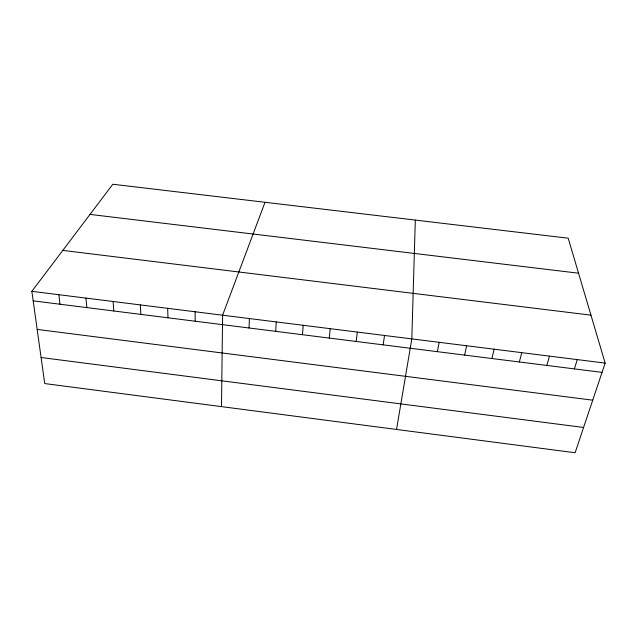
<?xml version="1.0" encoding="UTF-8"?>
<svg xmlns="http://www.w3.org/2000/svg" width="637" height="637" viewBox="0 0 637 637"><rect width="100%" height="100%" fill="white"/><g stroke="black" fill="none" stroke-linecap="round" stroke-linejoin="round"><path stroke-width="0.96" d="M221.493 406.621L222.6 315.204L265.024 202.279M415.316 220.083L411.813 338.892L396.54 429.457M249.067 327.991L249.386 318.556M275.717 331.344L276.251 321.916M302.456 334.704L303.196 325.292M329.281 338.08L330.221 328.676M356.179 341.464L357.333 332.068M383.163 344.856L384.533 335.476M437.38 351.672L439.172 342.316M464.612 355.096L466.618 345.756M491.931 358.527L494.153 349.203M519.33 361.975L521.775 352.659M546.817 365.431L549.476 356.131M574.383 368.895L577.273 359.61M605.15 363.098L575.115 452.748L44.733 383.57L31.85 291.324L112.829 184.252L568.196 238.198L605.15 363.098L31.85 291.324M90.024 214.406L578.555 273.201M62.808 250.397L590.969 315.156M33.18 300.847L602.045 372.374M37.169 329.409L592.728 400.171M41.094 357.508L583.588 427.467M58.843 294.7L59.974 304.215M85.923 298.092L86.847 307.599M113.091 301.492L113.808 310.983M140.339 304.9L140.849 314.383M167.674 308.324L167.977 317.799M195.097 311.756L195.193 321.215"/></g></svg>
